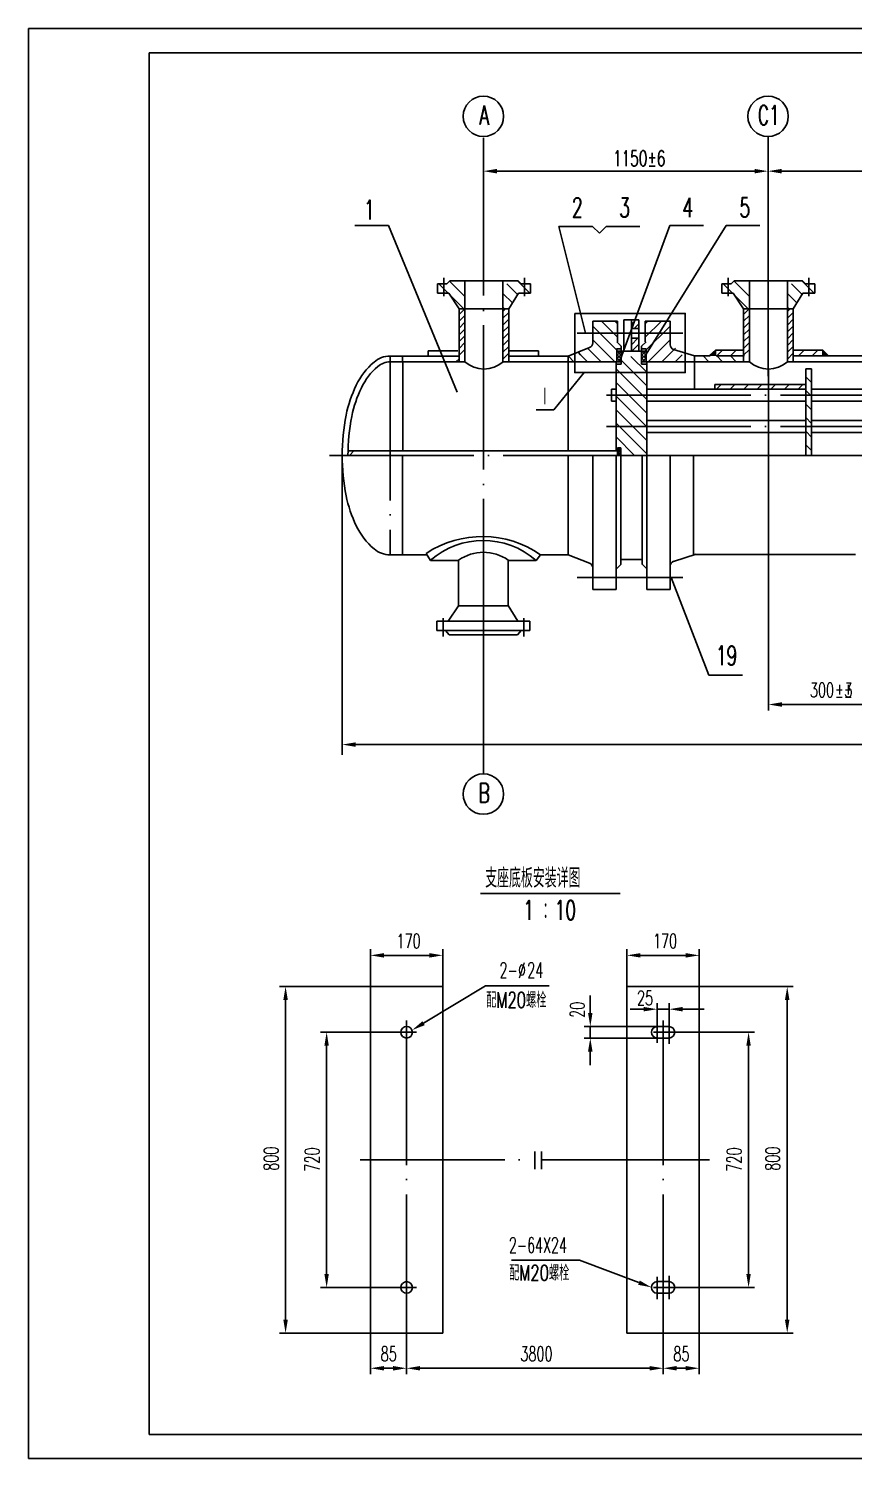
# Model space of a CAD drawing. Extents: x -955 to 1252, y 69 to 1417.
# Drawn here: x -525.5 to -354.4, y 814.5 to 1111.5 of the extents above; entities that cross this region are included whole.
import ezdxf
from ezdxf.enums import TextEntityAlignment as Align

# ---------------------------------------------------------------- set-up
doc = ezdxf.new("R2010")
doc.units = 0
doc.header["$MEASUREMENT"] = 0
doc.linetypes.add('DASHDOT-M', pattern=[36, 30, -3, 0, -3])
doc.linetypes.add('DIVIDE-M', pattern=[39, 30, -3, 0, -3, 0, -3])
doc.layers.get('0').update_dxf_attribs({"linetype": 'CONTINUOUS'})
for name, color, linetype in [('CDR_DWG1', 4, 'CONTINUOUS'), ('CDR_DWG2', 2, 'CONTINUOUS'), ('CDR_DWG3', 1, 'DASHDOT-M'), ('CDR_DWG4', 3, 'DIVIDE-M')]:
    doc.layers.add(name, color=color, linetype=linetype)
doc.styles.add('HZ', font='romans', dxfattribs={"width": 0.7, "bigfont": 'hz'})

# ---------------------------------------------------------------- blocks, each defined once
blk = doc.blocks.new('*X20')
for p, q in [((90.66, 104.5), (85.24, 109.92)), ((90.66, 107.33), (87.36, 110.63)), ((90.66, 101.68), (84.29, 108.04)), ((90.66, 98.85), (84.29, 105.21)), ((90.66, 96.02), (84.29, 102.38)), ((90.66, 93.19), (84.29, 99.56)), ((90.66, 90.36), (84.29, 96.73)), ((88.12, 90.08), (84.29, 93.9))]:
    blk.add_line(p, q)
blk = doc.blocks.new('*X46')
for p, q in [((154.86, 207.18), (153.66, 208.38)), ((154.86, 204.35), (153.66, 205.55)), ((154.86, 201.52), (153.66, 202.72)), ((154.86, 198.7), (153.66, 199.9)), ((154.86, 195.87), (153.66, 197.07)), ((154.83, 193.07), (153.66, 194.24))]:
    blk.add_line(p, q)
blk = doc.blocks.new('*X47')
for p, q in [((135.11, 205.82), (136.07, 206.79)), ((137.94, 205.82), (138.9, 206.79)), ((140.76, 205.82), (141.73, 206.79)), ((143.59, 205.82), (144.56, 206.79)), ((146.42, 205.82), (147.39, 206.79)), ((149.25, 205.82), (150.22, 206.79)), ((152.08, 205.82), (153.05, 206.79))]:
    blk.add_line(p, q)
blk = doc.blocks.new('*X48')
at = {"color": 0}
for p, q in [((113.06, 199.34), (113.36, 199.65)), ((113.75, 198.94), (113.06, 199.64)), ((113.06, 198.92), (113.75, 199.61)), ((113.75, 198.52), (113.06, 199.21)), ((113.06, 198.5), (113.75, 199.19)), ((113.75, 199.37), (113.47, 199.65)), ((113.75, 198.1), (113.06, 198.79)), ((113.33, 198.1), (113.06, 198.36)), ((113.08, 198.1), (113.75, 198.76)), ((113.51, 198.1), (113.75, 198.34))]:
    blk.add_line(p, q, dxfattribs=at)
blk = doc.blocks.new('*X19')
for p, q in [((41.06, 114.6), (44.43, 117.97)), ((41.06, 117.43), (41.6, 117.97)), ((41.06, 111.77), (46.21, 116.92)), ((41.64, 109.52), (46.21, 114.09)), ((44.47, 109.52), (47.32, 112.37)), ((47.29, 109.52), (48.73, 110.96))]:
    blk.add_line(p, q)
blk = doc.blocks.new('*X25')
for p, q in [((85.38, 225.75), (83.45, 227.68)), ((88.87, 225.09), (85.69, 228.27)), ((99.8, 225.47), (97.59, 227.68)), ((102.35, 225.75), (99.78, 228.32)), ((88.61, 222.51), (85.86, 225.27)), ((98.72, 223.72), (96.77, 225.67)), ((97.1, 222.51), (96.77, 222.85))]:
    blk.add_line(p, q)
blk = doc.blocks.new('*X27')
for p, q in [((140.74, 221.35), (141.9, 222.51)), ((140.74, 219.93), (141.94, 221.13)), ((140.74, 218.52), (141.94, 219.72)), ((140.74, 217.11), (141.94, 218.31)), ((140.74, 215.69), (141.94, 216.89)), ((140.74, 214.28), (141.94, 215.48)), ((140.74, 212.86), (141.94, 214.06))]:
    blk.add_line(p, q)
blk = doc.blocks.new('*X28')
for p, q in [((149.84, 221.96), (150.39, 222.51)), ((149.84, 220.55), (151.04, 221.75)), ((149.84, 219.13), (151.04, 220.34)), ((149.84, 217.72), (151.04, 218.93)), ((149.84, 216.3), (151.04, 217.51)), ((149.84, 214.89), (151.04, 216.1)), ((149.84, 213.48), (151.04, 214.68)), ((149.84, 212.06), (151.04, 213.27))]:
    blk.add_line(p, q)
blk = doc.blocks.new('*X21')
for p, q in [((114.44, 233.24), (115.33, 234.12)), ((114.44, 233.94), (114.62, 234.12)), ((114.44, 232.53), (115.36, 233.45)), ((115.36, 232.54), (114.44, 233.45)), ((115.17, 232.02), (114.44, 232.75)), ((114.46, 232.02), (114.44, 232.04)), ((115.36, 233.24), (114.48, 234.12)), ((114.64, 232.02), (115.36, 232.74)), ((115.36, 233.95), (115.19, 234.12))]:
    blk.add_line(p, q)
blk = doc.blocks.new('*X23')
for p, q in [((159.06, 238.25), (160.3, 239.5)), ((161.89, 238.25), (163.13, 239.5))]:
    blk.add_line(p, q)
blk = doc.blocks.new('*X40')
for p, q in [((117.47, 219.29), (118.39, 220.21)), ((118.04, 218.45), (119.01, 219.42))]:
    blk.add_line(p, q)
blk = doc.blocks.new('*X41')
for p, q in [((117.47, 215.05), (118.81, 216.39)), ((117.52, 213.69), (119.01, 215.18)), ((118.94, 213.69), (119.01, 213.76))]:
    blk.add_line(p, q)
blk = doc.blocks.new('*X22')
for p, q in [((142.09, 238.25), (143.33, 239.49)), ((144.92, 238.25), (146.15, 239.49)), ((147.75, 238.25), (147.88, 238.39))]:
    blk.add_line(p, q)
blk = doc.blocks.new('*X26')
for p, q in [((133.56, 211.51), (132.36, 212.71)), ((136.38, 211.51), (135.18, 212.71)), ((139.21, 211.51), (138.01, 212.71))]:
    blk.add_line(p, q)

msp = doc.modelspace()

# ---------------------------------------------------------------- linework, layer by layer
for p, q in [((-525.52, 1111.53), (-525.52, 814.53)), ((-525.52, 1111.53), (315.48, 1111.53)), ((-525.52, 1111.53), (315.48, 1111.53)), ((-431.14, 1064.05), (-431.14, 1088.84)), ((-372.06, 1089.07), (-372.06, 1064.05)), ((-431.14, 1081.75), (-431.14, 1083.17)), ((-428.34, 1081.92), (-374.86, 1081.92)), ((-372.06, 1081.75), (-372.06, 1083.17)), ((-369.26, 1081.92), (-315.14, 1081.92)), ((-450.81, 1070.61), (-457.81, 1070.61)), ((-450.81, 1070.61), (-436.58, 1036)), ((-415.48, 1070.44), (-409.93, 1048.28)), ((-415.48, 1070.44), (-408.48, 1070.44)), ((-408.48, 1070.44), (-407.07, 1069.02)), ((-407.07, 1069.02), (-405.66, 1070.44)), ((-405.66, 1070.44), (-398.66, 1070.44)), ((-392.44, 1070.61), (-402.87, 1042.32)), ((-380.75, 1070.61), (-397.71, 1043.35)), ((-392.44, 1070.61), (-385.44, 1070.61)), ((-380.75, 1070.61), (-373.75, 1070.61)), ((-382.97, 1044.77), (-384.14, 1043.7)), ((-360.68, 1044.77), (-359.68, 1043.7)), ((-410.22, 1040.08), (-416.55, 1032.32)), ((-371.99, 1040.82), (-371.99, 969.88)), ((-416.55, 1032.32), (-420.17, 1032.32)), ((-460.45, 1022.88), (-460.45, 960.67)), ((-384.35, 977.26), (-392.14, 997.53)), ((-431.14, 956.71), (-431.14, 983.92)), ((-384.35, 977.26), (-377.35, 977.26)), ((-369.19, 971.13), (-349.09, 971.13)), ((-460.45, 962.57), (-460.45, 964.06)), ((-457.65, 962.81), (-164.04, 962.81)), ((-454.57, 912.55), (-454.57, 920.28)), ((-451.77, 919.03), (-442.37, 919.03)), ((-439.57, 912.55), (-439.57, 920.28)), ((-401.34, 912.55), (-401.34, 920.28)), ((-398.54, 919.03), (-389.14, 919.03)), ((-386.34, 912.55), (-386.34, 920.28)), ((-454.57, 912.55), (-473.44, 912.55)), ((-443.56, 904.93), (-430.73, 912.71)), ((-430.73, 912.71), (-426.11, 912.71)), ((-426.11, 912.71), (-417.49, 912.71)), ((-386.34, 912.55), (-366.83, 912.55)), ((-472.19, 909.75), (-472.19, 843.35)), ((-408.95, 907.05), (-408.95, 910.72)), ((-395.09, 905.47), (-395.09, 909.09)), ((-392.59, 905.47), (-392.59, 909.09)), ((-368.08, 909.75), (-368.08, 843.35)), ((-397.89, 907.84), (-400.69, 907.84)), ((-395.09, 907.84), (-392.59, 907.84)), ((-389.79, 907.84), (-385.34, 907.84)), ((-449.11, 903.05), (-464.92, 903.05)), ((-395.09, 904.25), (-410.2, 904.25)), ((-408.95, 901.85), (-408.95, 904.25)), ((-392.59, 903.05), (-374.85, 903.05)), ((-463.67, 900.25), (-463.67, 852.85)), ((-395.09, 901.85), (-410.2, 901.85)), ((-376.1, 852.85), (-376.1, 900.25)), ((-408.95, 899.05), (-408.95, 896.25)), ((-425.33, 855.71), (-411.21, 855.71)), ((-398.86, 851.04), (-411.21, 855.71)), ((-449.11, 850.05), (-464.92, 850.05)), ((-392.59, 850.05), (-374.85, 850.05)), ((-447.07, 847.48), (-447.07, 832.01)), ((-393.84, 847.48), (-393.84, 832.01)), ((-454.57, 840.55), (-473.44, 840.55)), ((-454.57, 840.55), (-454.57, 832.01)), ((-386.34, 840.55), (-366.83, 840.55)), ((-386.34, 840.55), (-386.34, 832.01)), ((-451.77, 833.26), (-449.87, 833.26)), ((-444.27, 833.26), (-396.64, 833.26)), ((-391.04, 833.26), (-389.14, 833.26)), ((-525.52, 814.53), (315.48, 814.53))]:
    msp.add_line(p, q)
for points in [[(-428.34, 1082.39), (-428.34, 1081.45), (-431.14, 1081.92)], [(-374.86, 1082.39), (-374.86, 1081.45), (-372.06, 1081.92)], [(-369.26, 1082.39), (-369.26, 1081.45), (-372.06, 1081.92)], [(-382.97, 1043.53), (-382.97, 1044.78), (-384.26, 1043.53)], [(-360.64, 1043.56), (-360.64, 1044.7), (-359.65, 1043.61)], [(-369.19, 971.6), (-369.19, 970.67), (-371.99, 971.13)], [(-457.65, 963.28), (-457.65, 962.34), (-460.45, 962.81)], [(-451.77, 919.49), (-451.77, 918.56), (-454.57, 919.03)], [(-442.37, 919.49), (-442.37, 918.56), (-439.57, 919.03)], [(-398.54, 919.49), (-398.54, 918.56), (-401.34, 919.03)], [(-389.14, 919.49), (-389.14, 918.56), (-386.34, 919.03)], [(-472.66, 909.75), (-471.73, 909.75), (-472.19, 912.55)], [(-368.55, 909.75), (-367.62, 909.75), (-368.08, 912.55)], [(-409.42, 907.05), (-408.49, 907.05), (-408.95, 904.25)], [(-397.89, 908.31), (-397.89, 907.38), (-395.09, 907.84)], [(-389.79, 908.31), (-389.79, 907.38), (-392.59, 907.84)], [(-464.14, 900.25), (-463.21, 900.25), (-463.67, 903.05)], [(-443.31, 904.53), (-443.8, 905.33), (-445.95, 903.48)], [(-376.57, 900.25), (-375.64, 900.25), (-376.1, 903.05)], [(-409.42, 899.05), (-408.49, 899.05), (-408.95, 901.85)], [(-464.14, 852.85), (-463.21, 852.85), (-463.67, 850.05)], [(-376.57, 852.85), (-375.64, 852.85), (-376.1, 850.05)], [(-398.69, 851.48), (-399.02, 850.6), (-396.24, 850.05)], [(-472.66, 843.35), (-471.73, 843.35), (-472.19, 840.55)], [(-368.55, 843.35), (-367.62, 843.35), (-368.08, 840.55)], [(-451.77, 833.72), (-451.77, 832.79), (-454.57, 833.26)], [(-449.87, 833.72), (-449.87, 832.79), (-447.07, 833.26)], [(-444.27, 833.72), (-444.27, 832.79), (-447.07, 833.26)], [(-396.64, 833.72), (-396.64, 832.79), (-393.84, 833.26)], [(-391.04, 833.72), (-391.04, 832.79), (-393.84, 833.26)], [(-389.14, 833.72), (-389.14, 832.79), (-386.34, 833.26)]]:
    msp.add_solid(points)
at = {"layer": 'CDR_DWG1'}
for p, q in [((-500.52, 1106.53), (-500.52, 819.53)), ((310.48, 1106.53), (-500.52, 1106.53)), ((-440.67, 1056.56), (-440.67, 1058.49)), ((-440.67, 1058.49), (-438.74, 1058.49)), ((-438.74, 1058.49), (-438.84, 1058.49)), ((-438.74, 1058.49), (-438.09, 1059.14)), ((-438.09, 1059.14), (-431.14, 1059.14)), ((-434.97, 1053.33), (-434.97, 1059.14)), ((-423.93, 1059.14), (-431.14, 1059.14)), ((-427.07, 1053.33), (-427.07, 1059.14)), ((-423.29, 1058.49), (-423.93, 1059.14)), ((-421.36, 1058.49), (-423.29, 1058.49)), ((-421.36, 1056.56), (-421.36, 1058.49)), ((-381.64, 1056.56), (-381.64, 1058.49)), ((-381.64, 1058.49), (-379.71, 1058.49)), ((-379.71, 1058.49), (-379.82, 1058.49)), ((-379.71, 1058.49), (-379.07, 1059.14)), ((-379.07, 1059.14), (-377.94, 1059.14)), ((-377.94, 1059.14), (-376.08, 1059.14)), ((-376.08, 1059.14), (-371.98, 1059.14)), ((-375.94, 1053.33), (-375.94, 1059.14)), ((-367.87, 1059.14), (-371.98, 1059.14)), ((-368.04, 1053.33), (-368.04, 1059.14)), ((-366.04, 1059.14), (-367.87, 1059.14)), ((-364.9, 1059.14), (-366.04, 1059.14)), ((-364.26, 1058.49), (-364.9, 1059.14)), ((-362.33, 1058.49), (-364.26, 1058.49)), ((-362.33, 1056.56), (-362.33, 1058.49)), ((-438.29, 1056.56), (-440.67, 1056.56)), ((-438.29, 1056.56), (-436.17, 1053.35)), ((-423.87, 1056.56), (-425.86, 1053.33)), ((-423.87, 1056.56), (-421.36, 1056.56)), ((-379.27, 1056.56), (-381.64, 1056.56)), ((-379.27, 1056.56), (-377.14, 1053.35)), ((-364.85, 1056.56), (-366.83, 1053.33)), ((-364.85, 1056.56), (-362.33, 1056.56)), ((-436.17, 1053.35), (-436.17, 1042.33)), ((-436.06, 1053.33), (-434.97, 1053.33)), ((-434.97, 1053.33), (-434.97, 1042.33)), ((-434.97, 1053.33), (-427.07, 1053.33)), ((-427.07, 1053.66), (-427.07, 1042.33)), ((-427.07, 1053.33), (-425.86, 1053.33)), ((-425.86, 1053.33), (-425.86, 1042.33)), ((-377.14, 1053.35), (-377.14, 1042.33)), ((-377.03, 1053.33), (-375.94, 1053.33)), ((-375.94, 1053.33), (-368.04, 1053.33)), ((-375.94, 1053.33), (-375.94, 1042.33)), ((-368.04, 1053.66), (-368.04, 1042.33)), ((-368.04, 1053.33), (-366.83, 1053.33)), ((-366.83, 1053.33), (-366.83, 1042.33)), ((-403.29, 1050.78), (-408.44, 1050.78)), ((-408.44, 1050.78), (-408.44, 1046.25)), ((-403.29, 1046.46), (-403.29, 1050.78)), ((-400.41, 1051.03), (-401.96, 1051.03)), ((-401.96, 1051.03), (-401.96, 1044.5)), ((-400.41, 1049.27), (-400.41, 1051.03)), ((-400.41, 1051.03), (-398.87, 1051.03)), ((-400.41, 1049.27), (-398.87, 1049.27)), ((-400.41, 1048.6), (-400.41, 1049.27)), ((-400.41, 1046.55), (-400.41, 1048.6)), ((-398.87, 1051.03), (-398.87, 1048.6)), ((-398.87, 1048.6), (-398.87, 1046.6)), ((-397.53, 1046.46), (-397.53, 1050.78)), ((-397.53, 1050.78), (-392.38, 1050.78)), ((-392.38, 1050.78), (-392.38, 1045.85)), ((-402.52, 1045.54), (-403.44, 1046.46)), ((-402.52, 1045.18), (-402.52, 1045.54)), ((-398.87, 1047.21), (-400.41, 1047.21)), ((-400.41, 1044.5), (-400.41, 1046.55)), ((-398.87, 1046.6), (-398.87, 1044.5)), ((-398.31, 1045.54), (-397.39, 1046.46)), ((-398.31, 1045.18), (-398.31, 1045.54)), ((-447.85, 1043.51), (-450.49, 1043.51)), ((-447.92, 1042.31), (-447.92, 1043.51)), ((-447.85, 1043.51), (-436.17, 1043.51)), ((-442.6, 1044.58), (-436.42, 1044.58)), ((-442.6, 1044.58), (-442.6, 1043.49)), ((-436.83, 1042.31), (-436.17, 1042.97)), ((-436.19, 1043.91), (-436.17, 1043.91)), ((-419.68, 1044.58), (-425.86, 1044.58)), ((-413.49, 1043.49), (-425.86, 1043.49)), ((-419.68, 1044.58), (-419.68, 1043.49)), ((-413.84, 1042.31), (-413.55, 1042.59)), ((-413.55, 1043.48), (-409.14, 1045.3)), ((-413.55, 1042.31), (-413.55, 1043.48)), ((-413.55, 1042.59), (-413.55, 1023.86)), ((-412.36, 1042.34), (-413.49, 1043.49)), ((-410.96, 1043.77), (-411.49, 1044.3)), ((-403.59, 1042.47), (-403.59, 1033.94)), ((-402.55, 1044.99), (-403.49, 1044.99)), ((-403.44, 1044.5), (-403.44, 1044.99)), ((-403.44, 1042.33), (-403.44, 1044.5)), ((-403.42, 1044.5), (-402.51, 1044.5)), ((-402.52, 1044.51), (-402.52, 1045.18)), ((-402.52, 1042.35), (-402.52, 1044.51)), ((-402.51, 1044.5), (-400.41, 1044.5)), ((-400.41, 1044.5), (-398.87, 1044.5)), ((-398.87, 1044.5), (-397.43, 1044.5)), ((-398.31, 1044.51), (-398.31, 1045.18)), ((-398.31, 1042.35), (-398.31, 1044.51)), ((-397.41, 1044.5), (-398.31, 1044.5)), ((-398.28, 1044.99), (-397.34, 1044.99)), ((-397.39, 1044.5), (-397.39, 1044.99)), ((-397.39, 1042.33), (-397.39, 1044.5)), ((-397.22, 1042.47), (-397.22, 1033.94)), ((-387.34, 1043.53), (-391.68, 1044.9)), ((-387.35, 1043.53), (-387.35, 1036.64)), ((-387.33, 1043.53), (-384.04, 1043.53)), ((-382.97, 1044.77), (-382.97, 1043.54)), ((-377.14, 1044.77), (-382.97, 1044.77)), ((-382.83, 1043.53), (-377.14, 1043.53)), ((-382.45, 1043.53), (-377.14, 1043.53)), ((-366.83, 1044.77), (-360.68, 1044.77)), ((-366.83, 1043.53), (-347.5, 1043.53)), ((-366.83, 1043.53), (-360.67, 1043.53)), ((-360.68, 1044.77), (-360.68, 1043.54)), ((-450.49, 1042.31), (-447.92, 1042.31)), ((-447.92, 1042.31), (-436.22, 1042.31)), ((-447.92, 1042.31), (-437.39, 1042.31)), ((-447.85, 1042.31), (-447.85, 1023.86)), ((-436.19, 1042.31), (-434.96, 1042.31)), ((-427.08, 1042.31), (-413.53, 1042.31)), ((-413.53, 1042.33), (-402.52, 1042.33)), ((-402.52, 1041.86), (-403.59, 1041.86)), ((-402.52, 1041.86), (-402.52, 1042.35)), ((-398.31, 1041.86), (-398.31, 1042.35)), ((-398.31, 1042.33), (-383.31, 1042.33)), ((-398.31, 1041.86), (-397.24, 1041.86)), ((-383.31, 1042.33), (-375.94, 1042.33)), ((-368.04, 1042.33), (-345.76, 1042.33)), ((-364.22, 1022.88), (-364.22, 1040.88)), ((-364.22, 1040.88), (-363.02, 1040.88)), ((-363.02, 1022.88), (-363.02, 1040.88)), ((-404.54, 1036.63), (-403.59, 1036.63)), ((-404.54, 1035.38), (-404.54, 1036.63)), ((-397.22, 1036.63), (-368.97, 1036.63)), ((-383.08, 1037.6), (-364.22, 1037.6)), ((-383.08, 1036.62), (-383.08, 1037.6)), ((-368.97, 1036.63), (-364.22, 1036.63)), ((-363.02, 1036.63), (-339.08, 1036.63)), ((-404.54, 1035.38), (-404.54, 1034.13)), ((-404.54, 1034.13), (-403.59, 1034.13)), ((-403.59, 1033.88), (-403.59, 1023.86)), ((-397.22, 1034.13), (-369.25, 1034.13)), ((-397.22, 1033.88), (-397.22, 1023.88)), ((-369.25, 1034.13), (-364.22, 1034.13)), ((-363.02, 1034.13), (-339.08, 1034.13)), ((-397.22, 1030.13), (-369.22, 1030.13)), ((-397.22, 1027.63), (-369.22, 1027.63)), ((-369.22, 1030.13), (-364.22, 1030.13)), ((-369.22, 1027.63), (-364.22, 1027.63)), ((-363.02, 1030.13), (-339.22, 1030.13)), ((-363.02, 1027.63), (-339.22, 1027.63)), ((-459.15, 1023.86), (-403.33, 1023.86)), ((-458.95, 1022.88), (-457.98, 1023.89)), ((-447.92, 1022.86), (-447.92, 1002.22)), ((-413.56, 1002.25), (-413.56, 1022.88)), ((-410.44, 1022.88), (-403.25, 1022.88)), ((-408.44, 1022.88), (-408.44, 995.01)), ((-403.59, 995.01), (-403.59, 1022.88)), ((-403.33, 1024.44), (-402.63, 1024.44)), ((-403.33, 1022.89), (-403.33, 1024.44)), ((-402.64, 1022.88), (-403.33, 1022.88)), ((-403.25, 1022.88), (-400.99, 1022.88)), ((-402.64, 1024.44), (-402.64, 1022.88)), ((-402.64, 1005.19), (-402.64, 1022.88)), ((-400.99, 1022.88), (-397.11, 1022.88)), ((-398.17, 1005.19), (-398.17, 1022.88)), ((-397.22, 1022.88), (-397.22, 1023.88)), ((-397.22, 995.01), (-397.22, 1022.88)), ((-397.11, 1022.88), (-158.37, 1022.88)), ((-392.38, 1022.88), (-392.38, 995.01)), ((-387.54, 1022.88), (-387.54, 1002.18)), ((-402.64, 1001.4), (-402.64, 1005.19)), ((-398.17, 1005.19), (-398.17, 1001.4)), ((-447.85, 1002.22), (-450.49, 1002.22)), ((-442.83, 1002.25), (-447.92, 1002.25)), ((-442.15, 1001.04), (-442.99, 1002.53)), ((-436.29, 1001.04), (-442.15, 1001.04)), ((-436.29, 991.66), (-436.29, 1001.04)), ((-425.99, 991.66), (-425.99, 1001.04)), ((-420.2, 1001.04), (-425.99, 1001.04)), ((-419.3, 1002.25), (-420.2, 1001.04)), ((-419.3, 1002.25), (-418.07, 1002.25)), ((-413.56, 1002.25), (-419.3, 1002.25)), ((-413.56, 1002.25), (-409.14, 1000.47)), ((-402.64, 1001.4), (-402.64, 1000.22)), ((-402.62, 1001.27), (-398.17, 1001.27)), ((-398.17, 1001.4), (-398.17, 1000.2)), ((-387.01, 1002.35), (-391.68, 1000.87)), ((-387.54, 1002.28), (-353.91, 1002.28)), ((-402.62, 1000.22), (-403.54, 999.31)), ((-398.15, 1000.22), (-397.23, 999.31)), ((-408.44, 995.01), (-403.59, 995.01)), ((-397.22, 995.01), (-392.38, 995.01)), ((-439.51, 985.23), (-439.51, 989.09)), ((-438.42, 988.45), (-436.3, 991.66)), ((-436.3, 991.66), (-426, 991.66)), ((-424, 988.45), (-425.99, 991.68)), ((-422.77, 985.23), (-422.77, 989.09)), ((-436.94, 988.45), (-440.8, 988.45)), ((-440.8, 988.45), (-440.8, 986.52)), ((-440.8, 986.52), (-431.14, 986.52)), ((-439.03, 986.52), (-438.22, 985.6)), ((-436.94, 988.45), (-425.35, 988.45)), ((-421.49, 986.52), (-431.14, 986.52)), ((-425.35, 988.45), (-421.49, 988.45)), ((-423.27, 986.52), (-424.07, 985.6)), ((-421.49, 988.45), (-421.49, 986.52)), ((-438.22, 985.6), (-424.07, 985.6)), ((-454.57, 912.55), (-454.57, 840.55)), ((-454.57, 912.55), (-439.57, 912.55)), ((-439.57, 912.55), (-439.57, 840.55)), ((-401.34, 912.55), (-401.34, 840.55)), ((-386.34, 912.55), (-401.34, 912.55)), ((-386.34, 912.55), (-386.34, 840.55)), ((-395.09, 904.25), (-392.59, 904.25)), ((-395.09, 901.85), (-392.59, 901.85)), ((-395.09, 851.25), (-392.59, 851.25)), ((-395.09, 848.85), (-392.59, 848.85)), ((-454.57, 840.55), (-439.57, 840.55)), ((-386.34, 840.55), (-401.34, 840.55)), ((-500.52, 819.53), (310.48, 819.53))]:
    msp.add_line(p, q, dxfattribs=at)
msp.add_lwpolyline([(-412.18, 1052.36), (-389.26, 1052.36), (-389.26, 1040.08), (-412.18, 1040.08), (-412.18, 1052.36)], close=True, dxfattribs=at)
for points in [[(-460.45, 1022.86, -0.049335), (-459.62, 1031.23, -0.063136), (-457.53, 1037.46, -0.103318), (-453.83, 1042.27, -0.179284), (-450.49, 1043.51)], [(-459.25, 1022.86, -0.049335), (-458.44, 1030.99, -0.063136), (-456.45, 1036.94, -0.103318), (-453.05, 1041.36, -0.179284), (-450.49, 1042.31)], [(-450.49, 1002.22, -0.179284), (-453.83, 1003.46, -0.103318), (-457.53, 1008.27, -0.063136), (-459.62, 1014.5, -0.049335), (-460.45, 1022.86)]]:
    msp.add_lwpolyline(points, format="xyb", dxfattribs=at)
for centre in [(-447.07, 903.05), (-447.07, 850.05)]:
    msp.add_circle(centre, 1.2, dxfattribs=at)
for centre, radius, start, end in [((-409.44, 1046.25), 1, 287.5069, 360), ((-391.38, 1045.85), 1, 180, 252.4931), ((-431.02, 1046.73), 5.92, 228.1229, 311.8771), ((-371.99, 1046.73), 5.92, 228.1229, 311.8771), ((-431.34, 984.91), 21.12, 55.2162, 123.4545), ((-431.18, 988.64), 16.56, 48.4798, 131.5202), ((-431.14, 993.75), 9, 55.0891, 124.9109), ((-409.44, 999.52), 1, 0, 72.4931), ((-391.38, 999.92), 1, 107.5069, 180), ((-395.04, 903.05), 1.2, 92.388, 267.612), ((-392.64, 903.05), 1.2, 272.388, 87.612), ((-395.04, 850.05), 1.2, 92.388, 267.612), ((-392.64, 850.05), 1.2, 272.388, 87.612)]:
    msp.add_arc(centre, radius, start, end, dxfattribs=at)
at = {"layer": 'CDR_DWG2'}
msp.add_line((-431.73, 931.89), (-402.76, 931.89), dxfattribs=at)
for centre in [(-431.14, 1093.31), (-372.06, 1093.31), (-431.14, 952.52)]:
    msp.add_circle(centre, 4.2, dxfattribs=at)
at = {"layer": 'CDR_DWG3', "linetype": 'DASHDOT-M'}
for p, q in [((-431.14, 983.86), (-431.14, 1064.12)), ((-372.06, 1064.21), (-372.06, 1039.33)), ((-439.38, 1059.78), (-439.38, 1055.92)), ((-422.64, 1059.78), (-422.64, 1055.92)), ((-380.35, 1059.78), (-380.35, 1055.92)), ((-363.62, 1059.78), (-363.62, 1055.92)), ((-411.68, 1048.24), (-389.76, 1048.24)), ((-450.49, 1043.51), (-450.49, 1002.22)), ((-405.6, 1035.38), (-186.22, 1035.38)), ((-405.6, 1028.88), (-239.92, 1028.88)), ((-463.1, 1022.88), (-403.32, 1022.88)), ((-411.68, 997.53), (-389.76, 997.53)), ((-449.11, 903.05), (-445.05, 903.05)), ((-447.07, 905.47), (-447.07, 847.48)), ((-391.8, 903.05), (-395.86, 903.05)), ((-395.09, 905.47), (-395.09, 900.84)), ((-393.84, 905.47), (-393.84, 847.48)), ((-392.59, 905.47), (-392.59, 900.62)), ((-456.69, 876.55), (-420.46, 876.55)), ((-419.1, 876.55), (-403.88, 876.55)), ((-384.22, 876.55), (-404.04, 876.55)), ((-392.59, 847.63), (-392.59, 852.48)), ((-449.11, 850.05), (-445.05, 850.05)), ((-391.8, 850.05), (-395.86, 850.05)), ((-395.09, 847.63), (-395.09, 852.26)), ((-395.08, 850.05), (-394.99, 850.05)), ((-395.04, 850.01), (-395.04, 850.1))]:
    msp.add_line(p, q, dxfattribs=at)
at = {"layer": 'CDR_DWG4', "linetype": 'DIVIDE-M'}
for p, q in [((-420.46, 878.27), (-420.46, 874.6)), ((-419.1, 878.27), (-419.1, 874.6))]:
    msp.add_line(p, q, dxfattribs=at)

# ---------------------------------------------------------------- block references
for name, p in [('*X25', (-523.84, 830.82)), ('*X25', (-464.81, 830.82)), ('*X27', (-576.91, 830.82)), ('*X28', (-576.91, 830.82)), ('*X27', (-517.88, 830.82)), ('*X28', (-517.88, 830.82)), ('*X40', (-517.88, 830.82)), ('*X19', (-438.6, 932.81)), ('*X41', (-517.88, 830.82)), ('*X20', (-487.88, 932.81)), ('*X26', (-517.88, 830.82)), ('*X22', (-524.85, 805.27)), ('*X23', (-524.85, 805.27)), ('*X47', (-517.88, 830.82)), ('*X46', (-517.88, 830.82))]:
    msp.add_blockref(name, p)
at = {"xscale": -1}
msp.add_blockref('*X19', (-362.23, 932.81), dxfattribs=at)
at = {"layer": 'CDR_DWG1'}
for name, p in [('*X21', (-517.88, 810.38)), ('*X48', (-516.39, 824.79))]:
    msp.add_blockref(name, p, dxfattribs=at)
at = {"layer": 'CDR_DWG1', "xscale": -1}
msp.add_blockref('*X21', (-282.95, 810.38), dxfattribs=at)

# ---------------------------------------------------------------- texts
at = {"style": 'HZ', "width": 0.65}
msp.add_text('1150%%P6 ', height=3.2, dxfattribs=at).set_placement((-398.09, 1082.99), align=Align.CENTER)
at = {"style": 'HZ'}
for s, height, width, p in [('170', 3, 0.65, (-449.18, 920.53)), ('170', 3, 0.65, (-395.95, 920.53)), ('2-', 3.2, 0.6, (-427.79, 914.36)), ('%%c', 3.2, 0.6, (-423.95, 914.36)), ('24', 3.2, 0.6, (-422.03, 914.36)), ('配M20螺栓', 3.2, 0.7, (-430.56, 908.16)), ('25', 3, 0.65, (-399.26, 908.66)), ('2-64X24', 3.2, 0.6, (-425.83, 857.23)), ('配M20螺栓', 3.2, 0.7, (-425.82, 851.48)), ('85', 3, 0.65, (-452.45, 834.76)), ('3800', 3, 0.65, (-423.47, 834.76)), ('85', 3, 0.65, (-391.71, 834.76))]:
    msp.add_text(s, height=height, dxfattribs=dict(at, width=width)).set_placement(p)
at = {"style": 'HZ', "width": 0.65}
for s, p in [('20', (-410.16, 906.05)), ('800', (-473.69, 874.28)), ('720', (-465.17, 874.11)), ('720', (-377.6, 874.11)), ('800', (-369.58, 874.28))]:
    msp.add_text(s, height=3, rotation=90, dxfattribs=at).set_placement(p)
at = {"layer": 'CDR_DWG1', "style": 'HZ', "width": 0.65}
for s, p in [('1', (-454.79, 1071.9)), ('2', (-411.65, 1072.38)), ('3', (-401.84, 1072.38)), ('4', (-388.73, 1072.38)), ('5', (-376.88, 1072.38)), ('19', (-380.68, 979.29))]:
    msp.add_text(s, height=4, dxfattribs=at).set_placement(p, align=Align.CENTER)
for s, p in [('300', (-363.37, 972.63)), ('%%p%%p', (-358.17, 972.63)), ('3', (-356.22, 972.63))]:
    msp.add_text(s, height=3, dxfattribs=at).set_placement(p)
at = {"layer": 'CDR_DWG2', "style": 'HZ', "width": 0.65}
for s, p in [('A', (-430.98, 1091.56)), ('C1', (-371.9, 1091.56)), ('B', (-430.98, 950.76))]:
    msp.add_text(s, height=4, dxfattribs=at).set_placement(p, align=Align.CENTER)
for s, p in [('Ⅰ', (-419.64, 1033.07)), ('支座底板安装详图', (-430.76, 933.09)), ('1 ：10', (-422.85, 926.42))]:
    msp.add_text(s, height=4, dxfattribs=at).set_placement(p)

doc.saveas('drawing.dxf')
